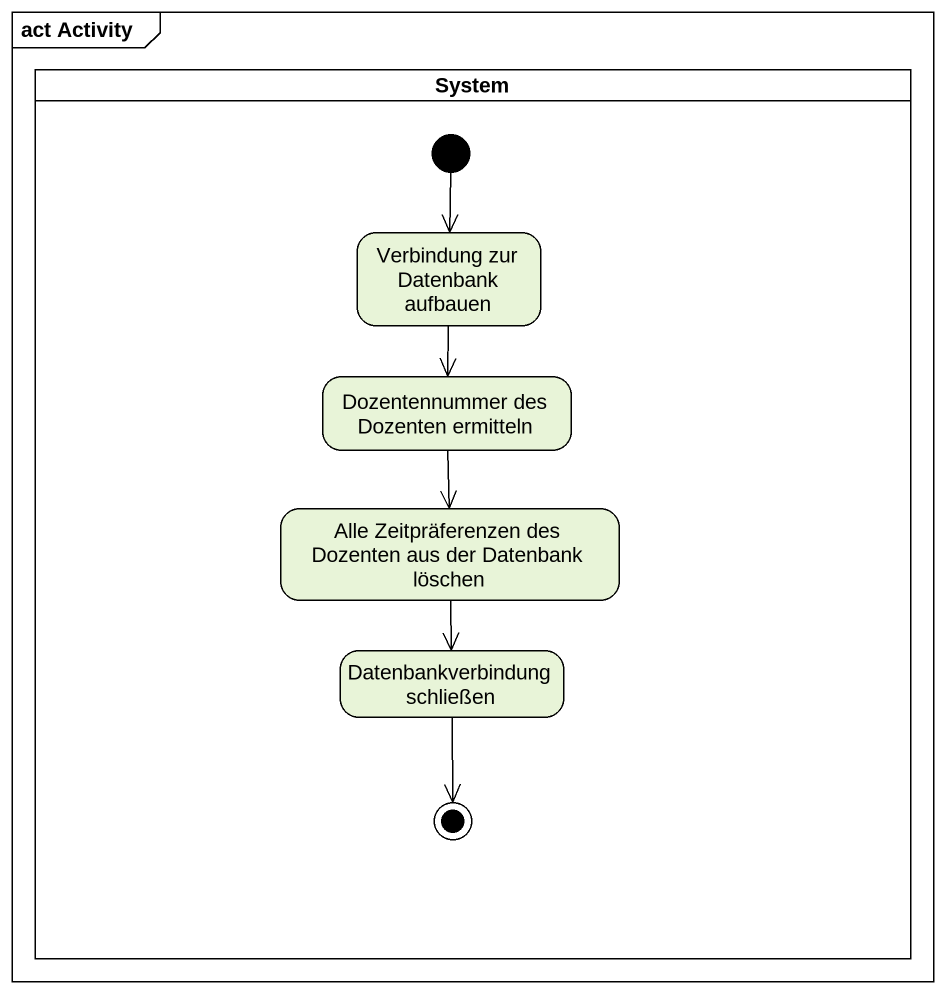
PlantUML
@startuml
mainframe act Activity
hide empty description
state System <<partition>> {
  state "Verbindung zur Datenbank aufbauen" as Verbindung_zur_Datenbank
  state "Dozentennummer des Dozenten ermitteln" as Dozentennummer_des_Dozenten
  state "Alle Zeitpräferenzen des Dozenten aus der Datenbank löschen" as Alle_Zeitpräferenzen_des
  state "Datenbankverbindung schließen" as Datenbankverbindung
  [*] --> Verbindung_zur_Datenbank
  Datenbankverbindung --> [*]
}
Verbindung_zur_Datenbank --> Dozentennummer_des_Dozenten
Dozentennummer_des_Dozenten --> Alle_Zeitpräferenzen_des
Alle_Zeitpräferenzen_des --> Datenbankverbindung
@enduml
